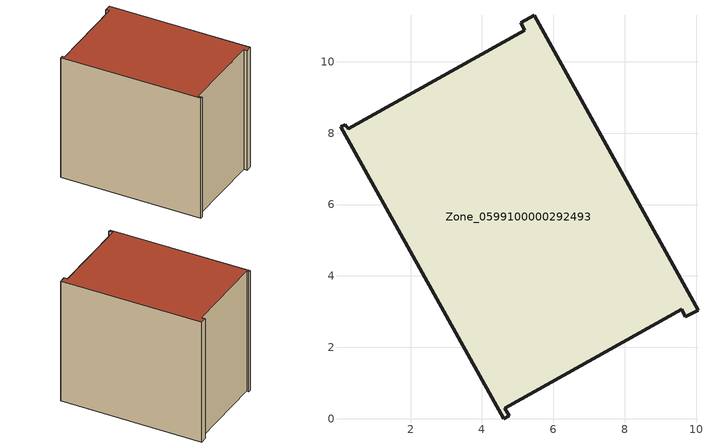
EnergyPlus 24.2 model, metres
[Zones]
Zone_0599100000292493
 floor ground (C_G): 5.08,11.09 5.46,11.3 10.05,3.05 9.7,2.86 9.59,3.07 4.64,0.3 4.76,0.08 4.61,0 0.04,8.18 0.18,8.24 0.25,8.12 5.2,10.89 z0
 wall outside (C_F): 5.46,11.3 5.08,11.09 5.2,10.89 0.25,8.12 0.18,8.24 0.04,8.18 4.61,0 4.76,0.08 4.64,0.3 9.59,3.07 9.7,2.86 10.05,3.05 5.46,11.3 z0:8.44
 roof outside (C_R): 0.25,8.12 0.18,8.24 0.04,8.18 4.61,0 4.76,0.08 4.64,0.3 9.59,3.07 9.7,2.86 10.05,3.05 5.46,11.3 5.08,11.09 5.2,10.89 z8.44
[BUILDING]
Pand.0599100000292493: North Axis=0; Terrain=City; Loads Convergence Tolerance Value=0.04; Temperature Convergence Tolerance Value=0.4; Solar Distribution=FullExterior; Maximum Number of Warmup Days=25; Minimum Number of Warmup Days=1
[Site:Location]
Rotterdam.The.Hague.AP_ZH_NLD Design_Conditions: Latitude=51.96; Longitude=4.45; Time Zone=1; Elevation=-4.5
[SITE:GROUNDTEMPERATURE:BUILDINGSURFACE]
18, 18, 18, 18, 18, 18, 18, 18, 18, 18, 18, 18
[MATERIAL] Thermal Absorptance=0.9; Solar Absorptance=0.7; Visible Absorptance=0.7
Name | Roughness | Thickness | Conductivity | Density | Specific Heat
G.TI.1965-1974 | MediumSmooth | 0.15 | 0.882353 | 540 | 1210
F.TI.1965-1974 | Rough | 0.3 | 0.697674 | 1920 | 840
R.TI.1965-1974 | MediumRough | 0.2 | 0.232558 | 1500 | 1000
[CONSTRUCTION]
C_G: G.TI.1965-1974
C_F: F.TI.1965-1974
C_R: R.TI.1965-1974
[ZONE]
Zone_0599100000292493: Type=1; Multiplier=1; Ceiling Height=Autocalculate; Volume=Autocalculate; Floor Area=autocalculate; Part of Total Floor Area=Yes
[ZONEINFILTRATION:DESIGNFLOWRATE]
Infil_Zone_0599100000292493: Zone or ZoneList or Space or SpaceList=Zone_0599100000292493; Schedule=AlwaysOn; Design Flow Rate Calculation Method=Flow/Area; Flow Rate per Floor Area=0.003; Constant Term Coefficient=1; Temperature Term Coefficient=0; Velocity Term Coefficient=0; Velocity Squared Term Coefficient=0
[HVACTEMPLATE:ZONE:IDEALLOADSAIRSYSTEM]
Zone_0599100000292493: Maximum Heating Supply Air Temperature=50; Minimum Cooling Supply Air Temperature=13; Maximum Heating Supply Air Humidity Ratio=0.0156; Minimum Cooling Supply Air Humidity Ratio=0.0077; Heating Limit=NoLimit; Cooling Limit=NoLimit; Dehumidification Control Type=ConstantSensibleHeatRatio; Cooling Sensible Heat Ratio=0.7; Dehumidification Setpoint=60; Humidification Control Type=None; Humidification Setpoint=30; Outdoor Air Method=None; Outdoor Air Flow Rate per Person=0.00944; Outdoor Air Flow Rate per Zone Floor Area=0; Outdoor Air Flow Rate per Zone=0; Demand Controlled Ventilation Type=None; Outdoor Air Economizer Type=NoEconomizer; Heat Recovery Type=None; Sensible Heat Recovery Effectiveness=0.7; Latent Heat Recovery Effectiveness=0.65
[ZONECONTROL:THERMOSTAT]
ThermostatControl_Zone_0599100000292493: Zone or ZoneList=Zone_0599100000292493; Control Type Schedule=DualSetpointControlType; Control 1=Thermostat_Zone_0599100000292493; Temperature Difference Between Cutout And Setpoint=0
[THERMOSTATSETPOINT:DUALSETPOINT]
Thermostat_Zone_0599100000292493: Heating Setpoint Temperature Schedule=HeatingSetpoint_Zone_0599100000292493; Cooling Setpoint Temperature Schedule=CoolingSetpoint_Zone_0599100000292493
[SCHEDULE:COMPACT]
HeatingSetpoint_Zone_0599100000292493: Through: 12/31, For: AllDays, Until: 24:00, 21
CoolingSetpoint_Zone_0599100000292493: Through: 12/31, For: AllDays, Until: 24:00, 24
DualSetpointControlType: Through: 12/31, For: AllDays, Until: 24:00, 4
AlwaysOn: Through: 12/31, For: AllDays, Until: 24:00, 1
